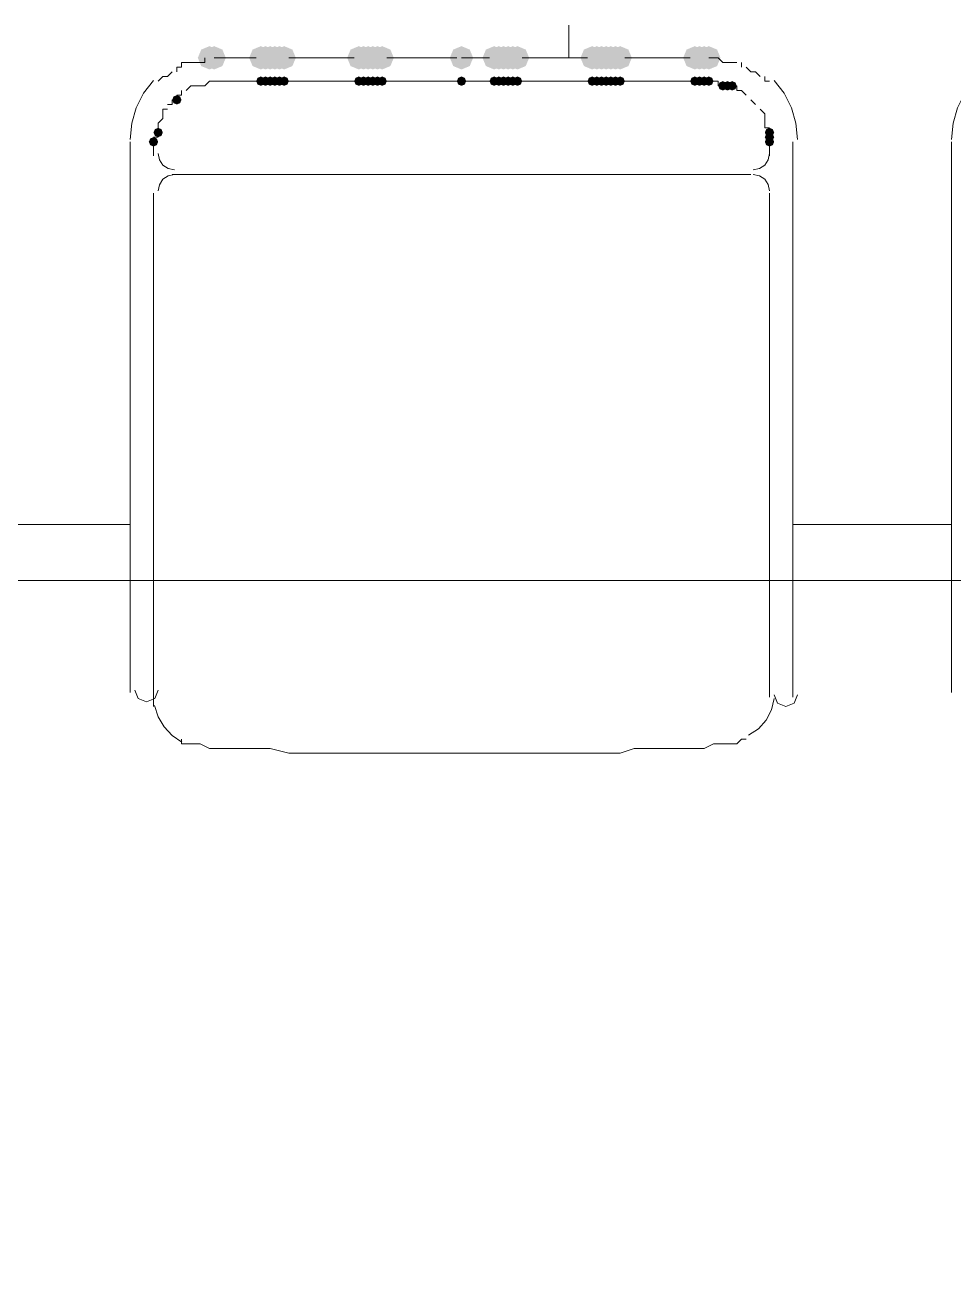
# Model space of a CAD drawing. Extents: x 185064 to 343242, y -369192 to -264966.
# Drawn here: x 232629 to 233257, y -302205 to -301354 of the extents above; entities that cross this region are included whole.
import ezdxf

# ---------------------------------------------------------------- set-up
doc = ezdxf.new("R2010")
doc.units = 0

# ---------------------------------------------------------------- blocks, each defined once
blk = doc.blocks.new('12222')
h = blk.add_hatch(color=3)
h.dxf.hatch_style = 2
h.paths.add_polyline_path([(235333.26, -306898.13), (235332.33, -306900.36), (235330.1, -306901.29), (235327.87, -306900.36), (235326.94, -306898.13), (235327.87, -306895.9), (235330.1, -306894.97), (235332.33, -306895.9)])
h = blk.add_hatch(color=3)
h.dxf.hatch_style = 2
h.paths.add_polyline_path([(235336.41, -306898.13), (235335.49, -306900.36), (235333.26, -306901.29), (235331.03, -306900.36), (235330.1, -306898.13), (235331.03, -306895.9), (235333.26, -306894.97), (235335.49, -306895.9)])
h = blk.add_hatch(color=3)
h.dxf.hatch_style = 2
h.paths.add_polyline_path([(235339.57, -306898.13), (235338.65, -306900.36), (235336.41, -306901.29), (235334.18, -306900.36), (235333.26, -306898.13), (235334.18, -306895.9), (235336.41, -306894.97), (235338.65, -306895.9)])
h = blk.add_hatch(color=3)
h.dxf.hatch_style = 2
h.paths.add_polyline_path([(235301.68, -306923.39), (235300.75, -306925.62), (235298.52, -306926.55), (235296.29, -306925.62), (235295.36, -306923.39), (235296.29, -306921.16), (235298.52, -306920.23), (235300.75, -306921.16)])
h = blk.add_hatch(color=3)
h.dxf.hatch_style = 2
h.paths.add_polyline_path([(235301.68, -306926.55), (235300.75, -306928.78), (235298.52, -306929.71), (235296.29, -306928.78), (235295.36, -306926.55), (235296.29, -306924.32), (235298.52, -306923.39), (235300.75, -306924.32)])
h = blk.add_hatch(color=3)
h.dxf.hatch_style = 2
h.paths.add_polyline_path([(235287.47, -306939.18), (235285.15, -306944.76), (235279.57, -306947.07), (235274, -306944.76), (235271.68, -306939.18), (235274, -306933.6), (235279.57, -306931.29), (235285.15, -306933.6)])
h = blk.add_hatch(color=3)
h.dxf.hatch_style = 2
h.paths.add_polyline_path([(235301.68, -306929.71), (235300.75, -306931.94), (235298.52, -306932.86), (235296.29, -306931.94), (235295.36, -306929.71), (235296.29, -306927.48), (235298.52, -306926.55), (235300.75, -306927.48)])
h = blk.add_hatch(color=3)
h.dxf.hatch_style = 2
h.paths.add_polyline_path([(235287.47, -306942.34), (235285.15, -306947.91), (235279.57, -306950.23), (235274, -306947.91), (235271.68, -306942.34), (235274, -306936.76), (235279.57, -306934.44), (235285.15, -306936.76)])
h = blk.add_hatch(color=3)
h.dxf.hatch_style = 2
h.paths.add_polyline_path([(235287.47, -306945.5), (235285.15, -306951.07), (235279.57, -306953.39), (235274, -306951.07), (235271.68, -306945.5), (235274, -306939.92), (235279.57, -306937.6), (235285.15, -306939.92)])
h = blk.add_hatch(color=3)
h.dxf.hatch_style = 2
h.paths.add_polyline_path([(235298.52, -306939.18), (235297.59, -306941.41), (235295.36, -306942.34), (235293.13, -306941.41), (235292.2, -306939.18), (235293.13, -306936.95), (235295.36, -306936.02), (235297.59, -306936.95)])
h = blk.add_hatch(color=3)
h.dxf.hatch_style = 2
h.paths.add_polyline_path([(235298.52, -306942.34), (235297.59, -306944.57), (235295.36, -306945.5), (235293.13, -306944.57), (235292.2, -306942.34), (235293.13, -306940.11), (235295.36, -306939.18), (235297.59, -306940.11)])
h = blk.add_hatch(color=3)
h.dxf.hatch_style = 2
h.paths.add_polyline_path([(235287.47, -306948.65), (235285.15, -306954.23), (235279.57, -306956.55), (235274, -306954.23), (235271.68, -306948.65), (235274, -306943.08), (235279.57, -306940.76), (235285.15, -306943.08)])
h = blk.add_hatch(color=3)
h.dxf.hatch_style = 2
h.paths.add_polyline_path([(235298.52, -306945.5), (235297.59, -306947.73), (235295.36, -306948.65), (235293.13, -306947.73), (235292.2, -306945.5), (235293.13, -306943.27), (235295.36, -306942.34), (235297.59, -306943.27)])
h = blk.add_hatch(color=3)
h.dxf.hatch_style = 2
h.paths.add_polyline_path([(235298.52, -306948.65), (235297.59, -306950.88), (235295.36, -306951.81), (235293.13, -306950.88), (235292.2, -306948.65), (235293.13, -306946.42), (235295.36, -306945.5), (235297.59, -306946.42)])
h = blk.add_hatch(color=3)
h.dxf.hatch_style = 2
h.paths.add_polyline_path([(235287.47, -306999.18), (235285.15, -307004.76), (235279.57, -307007.07), (235274, -307004.76), (235271.68, -306999.18), (235274, -306993.6), (235279.57, -306991.29), (235285.15, -306993.6)])
h = blk.add_hatch(color=3)
h.dxf.hatch_style = 2
h.paths.add_polyline_path([(235287.47, -307002.34), (235285.15, -307007.91), (235279.57, -307010.23), (235274, -307007.91), (235271.68, -307002.34), (235274, -306996.76), (235279.57, -306994.44), (235285.15, -306996.76)])
h = blk.add_hatch(color=3)
h.dxf.hatch_style = 2
h.paths.add_polyline_path([(235287.47, -307005.5), (235285.15, -307011.07), (235279.57, -307013.39), (235274, -307011.07), (235271.68, -307005.5), (235274, -306999.92), (235279.57, -306997.6), (235285.15, -306999.92)])
h = blk.add_hatch(color=3)
h.dxf.hatch_style = 2
h.paths.add_polyline_path([(235298.52, -306999.18), (235297.59, -307001.41), (235295.36, -307002.34), (235293.13, -307001.41), (235292.2, -306999.18), (235293.13, -306996.95), (235295.36, -306996.02), (235297.59, -306996.95)])
h = blk.add_hatch(color=3)
h.dxf.hatch_style = 2
h.paths.add_polyline_path([(235298.52, -307002.34), (235297.59, -307004.57), (235295.36, -307005.5), (235293.13, -307004.57), (235292.2, -307002.34), (235293.13, -307000.11), (235295.36, -306999.18), (235297.59, -307000.11)])
h = blk.add_hatch(color=3)
h.dxf.hatch_style = 2
h.paths.add_polyline_path([(235287.47, -307008.65), (235285.15, -307014.23), (235279.57, -307016.55), (235274, -307014.23), (235271.68, -307008.65), (235274, -307003.08), (235279.57, -307000.76), (235285.15, -307003.08)])
h = blk.add_hatch(color=3)
h.dxf.hatch_style = 2
h.paths.add_polyline_path([(235287.47, -307011.81), (235285.15, -307017.39), (235279.57, -307019.71), (235274, -307017.39), (235271.68, -307011.81), (235274, -307006.24), (235279.57, -307003.92), (235285.15, -307006.24)])
h = blk.add_hatch(color=3)
h.dxf.hatch_style = 2
h.paths.add_polyline_path([(235287.47, -307014.97), (235285.15, -307020.54), (235279.57, -307022.86), (235274, -307020.54), (235271.68, -307014.97), (235274, -307009.39), (235279.57, -307007.07), (235285.15, -307009.39)])
h = blk.add_hatch(color=3)
h.dxf.hatch_style = 2
h.paths.add_polyline_path([(235298.52, -307005.5), (235297.59, -307007.73), (235295.36, -307008.65), (235293.13, -307007.73), (235292.2, -307005.5), (235293.13, -307003.27), (235295.36, -307002.34), (235297.59, -307003.27)])
h = blk.add_hatch(color=3)
h.dxf.hatch_style = 2
h.paths.add_polyline_path([(235298.52, -307008.65), (235297.59, -307010.88), (235295.36, -307011.81), (235293.13, -307010.88), (235292.2, -307008.65), (235293.13, -307006.42), (235295.36, -307005.5), (235297.59, -307006.42)])
h = blk.add_hatch(color=3)
h.dxf.hatch_style = 2
h.paths.add_polyline_path([(235298.52, -307011.81), (235297.59, -307014.04), (235295.36, -307014.97), (235293.13, -307014.04), (235292.2, -307011.81), (235293.13, -307009.58), (235295.36, -307008.65), (235297.59, -307009.58)])
h = blk.add_hatch(color=3)
h.dxf.hatch_style = 2
h.paths.add_polyline_path([(235287.47, -307018.13), (235285.15, -307023.7), (235279.57, -307026.02), (235274, -307023.7), (235271.68, -307018.13), (235274, -307012.55), (235279.57, -307010.23), (235285.15, -307012.55)])
h = blk.add_hatch(color=3)
h.dxf.hatch_style = 2
h.paths.add_polyline_path([(235298.52, -307014.97), (235297.59, -307017.2), (235295.36, -307018.13), (235293.13, -307017.2), (235292.2, -307014.97), (235293.13, -307012.74), (235295.36, -307011.81), (235297.59, -307012.74)])
h = blk.add_hatch(color=3)
h.dxf.hatch_style = 2
h.paths.add_polyline_path([(235298.52, -307018.13), (235297.59, -307020.36), (235295.36, -307021.29), (235293.13, -307020.36), (235292.2, -307018.13), (235293.13, -307015.9), (235295.36, -307014.97), (235297.59, -307015.9)])
h = blk.add_hatch(color=3)
h.dxf.hatch_style = 2
h.paths.add_polyline_path([(235287.47, -307068.65), (235285.15, -307074.23), (235279.57, -307076.55), (235274, -307074.23), (235271.68, -307068.65), (235274, -307063.08), (235279.57, -307060.76), (235285.15, -307063.08)])
h = blk.add_hatch(color=3)
h.dxf.hatch_style = 2
h.paths.add_polyline_path([(235287.47, -307071.81), (235285.15, -307077.39), (235279.57, -307079.71), (235274, -307077.39), (235271.68, -307071.81), (235274, -307066.24), (235279.57, -307063.92), (235285.15, -307066.24)])
h = blk.add_hatch(color=3)
h.dxf.hatch_style = 2
h.paths.add_polyline_path([(235287.47, -307074.97), (235285.15, -307080.55), (235279.57, -307082.86), (235274, -307080.55), (235271.68, -307074.97), (235274, -307069.39), (235279.57, -307067.07), (235285.15, -307069.39)])
h = blk.add_hatch(color=3)
h.dxf.hatch_style = 2
h.paths.add_polyline_path([(235298.52, -307068.65), (235297.59, -307070.88), (235295.36, -307071.81), (235293.13, -307070.88), (235292.2, -307068.65), (235293.13, -307066.42), (235295.36, -307065.5), (235297.59, -307066.42)])
h = blk.add_hatch(color=3)
h.dxf.hatch_style = 2
h.paths.add_polyline_path([(235287.47, -307078.13), (235285.15, -307083.7), (235279.57, -307086.02), (235274, -307083.7), (235271.68, -307078.13), (235274, -307072.55), (235279.57, -307070.23), (235285.15, -307072.55)])
h = blk.add_hatch(color=3)
h.dxf.hatch_style = 2
h.paths.add_polyline_path([(235287.47, -307081.29), (235285.15, -307086.86), (235279.57, -307089.18), (235274, -307086.86), (235271.68, -307081.29), (235274, -307075.71), (235279.57, -307073.39), (235285.15, -307075.71)])
h = blk.add_hatch(color=3)
h.dxf.hatch_style = 2
h.paths.add_polyline_path([(235287.47, -307084.44), (235285.15, -307090.02), (235279.57, -307092.34), (235274, -307090.02), (235271.68, -307084.44), (235274, -307078.87), (235279.57, -307076.55), (235285.15, -307078.87)])
h = blk.add_hatch(color=3)
h.dxf.hatch_style = 2
h.paths.add_polyline_path([(235298.52, -307071.81), (235297.59, -307074.04), (235295.36, -307074.97), (235293.13, -307074.04), (235292.2, -307071.81), (235293.13, -307069.58), (235295.36, -307068.65), (235297.59, -307069.58)])
h = blk.add_hatch(color=3)
h.dxf.hatch_style = 2
h.paths.add_polyline_path([(235298.52, -307074.97), (235297.59, -307077.2), (235295.36, -307078.13), (235293.13, -307077.2), (235292.2, -307074.97), (235293.13, -307072.74), (235295.36, -307071.81), (235297.59, -307072.74)])
h = blk.add_hatch(color=3)
h.dxf.hatch_style = 2
h.paths.add_polyline_path([(235298.52, -307078.13), (235297.59, -307080.36), (235295.36, -307081.29), (235293.13, -307080.36), (235292.2, -307078.13), (235293.13, -307075.9), (235295.36, -307074.97), (235297.59, -307075.9)])
h = blk.add_hatch(color=3)
h.dxf.hatch_style = 2
h.paths.add_polyline_path([(235298.52, -307081.29), (235297.59, -307083.52), (235295.36, -307084.44), (235293.13, -307083.52), (235292.2, -307081.29), (235293.13, -307079.05), (235295.36, -307078.13), (235297.59, -307079.05)])
h = blk.add_hatch(color=3)
h.dxf.hatch_style = 2
h.paths.add_polyline_path([(235298.52, -307084.44), (235297.59, -307086.67), (235295.36, -307087.6), (235293.13, -307086.67), (235292.2, -307084.44), (235293.13, -307082.21), (235295.36, -307081.29), (235297.59, -307082.21)])
h = blk.add_hatch(color=3)
h.dxf.hatch_style = 2
h.paths.add_polyline_path([(235287.47, -307106.55), (235285.15, -307112.12), (235279.57, -307114.44), (235274, -307112.12), (235271.68, -307106.55), (235274, -307100.97), (235279.57, -307098.65), (235285.15, -307100.97)])
h = blk.add_hatch(color=3)
h.dxf.hatch_style = 2
h.paths.add_polyline_path([(235298.52, -307106.55), (235297.59, -307108.78), (235295.36, -307109.71), (235293.13, -307108.78), (235292.2, -307106.55), (235293.13, -307104.32), (235295.36, -307103.39), (235297.59, -307104.32)])
h = blk.add_hatch(color=3)
h.dxf.hatch_style = 2
h.paths.add_polyline_path([(235287.47, -307160.23), (235285.15, -307165.81), (235279.57, -307168.13), (235274, -307165.81), (235271.68, -307160.23), (235274, -307154.66), (235279.57, -307152.34), (235285.15, -307154.66)])
h = blk.add_hatch(color=3)
h.dxf.hatch_style = 2
h.paths.add_polyline_path([(235287.47, -307163.39), (235285.15, -307168.97), (235279.57, -307171.29), (235274, -307168.97), (235271.68, -307163.39), (235274, -307157.81), (235279.57, -307155.5), (235285.15, -307157.81)])
h = blk.add_hatch(color=3)
h.dxf.hatch_style = 2
h.paths.add_polyline_path([(235287.47, -307166.55), (235285.15, -307172.12), (235279.57, -307174.44), (235274, -307172.12), (235271.68, -307166.55), (235274, -307160.97), (235279.57, -307158.65), (235285.15, -307160.97)])
h = blk.add_hatch(color=3)
h.dxf.hatch_style = 2
h.paths.add_polyline_path([(235287.47, -307169.71), (235285.15, -307175.28), (235279.57, -307177.6), (235274, -307175.28), (235271.68, -307169.71), (235274, -307164.13), (235279.57, -307161.81), (235285.15, -307164.13)])
h = blk.add_hatch(color=3)
h.dxf.hatch_style = 2
h.paths.add_polyline_path([(235298.52, -307160.23), (235297.59, -307162.46), (235295.36, -307163.39), (235293.13, -307162.46), (235292.2, -307160.23), (235293.13, -307158), (235295.36, -307157.07), (235297.59, -307158)])
h = blk.add_hatch(color=3)
h.dxf.hatch_style = 2
h.paths.add_polyline_path([(235298.52, -307163.39), (235297.59, -307165.62), (235295.36, -307166.55), (235293.13, -307165.62), (235292.2, -307163.39), (235293.13, -307161.16), (235295.36, -307160.23), (235297.59, -307161.16)])
h = blk.add_hatch(color=3)
h.dxf.hatch_style = 2
h.paths.add_polyline_path([(235287.47, -307172.86), (235285.15, -307178.44), (235279.57, -307180.76), (235274, -307178.44), (235271.68, -307172.86), (235274, -307167.29), (235279.57, -307164.97), (235285.15, -307167.29)])
h = blk.add_hatch(color=3)
h.dxf.hatch_style = 2
h.paths.add_polyline_path([(235287.47, -307176.02), (235285.15, -307181.6), (235279.57, -307183.92), (235274, -307181.6), (235271.68, -307176.02), (235274, -307170.45), (235279.57, -307168.13), (235285.15, -307170.45)])
h = blk.add_hatch(color=3)
h.dxf.hatch_style = 2
h.paths.add_polyline_path([(235298.52, -307166.55), (235297.59, -307168.78), (235295.36, -307169.71), (235293.13, -307168.78), (235292.2, -307166.55), (235293.13, -307164.32), (235295.36, -307163.39), (235297.59, -307164.32)])
h = blk.add_hatch(color=3)
h.dxf.hatch_style = 2
h.paths.add_polyline_path([(235298.52, -307169.71), (235297.59, -307171.94), (235295.36, -307172.86), (235293.13, -307171.94), (235292.2, -307169.71), (235293.13, -307167.48), (235295.36, -307166.55), (235297.59, -307167.48)])
h = blk.add_hatch(color=3)
h.dxf.hatch_style = 2
h.paths.add_polyline_path([(235298.52, -307172.86), (235297.59, -307175.09), (235295.36, -307176.02), (235293.13, -307175.09), (235292.2, -307172.86), (235293.13, -307170.63), (235295.36, -307169.71), (235297.59, -307170.63)])
h = blk.add_hatch(color=3)
h.dxf.hatch_style = 2
h.paths.add_polyline_path([(235298.52, -307176.02), (235297.59, -307178.25), (235295.36, -307179.18), (235293.13, -307178.25), (235292.2, -307176.02), (235293.13, -307173.79), (235295.36, -307172.86), (235297.59, -307173.79)])
h = blk.add_hatch(color=3)
h.dxf.hatch_style = 2
h.paths.add_polyline_path([(235287.47, -307226.55), (235285.15, -307232.12), (235279.57, -307234.44), (235274, -307232.12), (235271.68, -307226.55), (235274, -307220.97), (235279.57, -307218.65), (235285.15, -307220.97)])
h = blk.add_hatch(color=3)
h.dxf.hatch_style = 2
h.paths.add_polyline_path([(235287.47, -307229.71), (235285.15, -307235.28), (235279.57, -307237.6), (235274, -307235.28), (235271.68, -307229.71), (235274, -307224.13), (235279.57, -307221.81), (235285.15, -307224.13)])
h = blk.add_hatch(color=3)
h.dxf.hatch_style = 2
h.paths.add_polyline_path([(235287.47, -307232.86), (235285.15, -307238.44), (235279.57, -307240.76), (235274, -307238.44), (235271.68, -307232.86), (235274, -307227.29), (235279.57, -307224.97), (235285.15, -307227.29)])
h = blk.add_hatch(color=3)
h.dxf.hatch_style = 2
h.paths.add_polyline_path([(235287.47, -307236.02), (235285.15, -307241.6), (235279.57, -307243.92), (235274, -307241.6), (235271.68, -307236.02), (235274, -307230.45), (235279.57, -307228.13), (235285.15, -307230.45)])
h = blk.add_hatch(color=3)
h.dxf.hatch_style = 2
h.paths.add_polyline_path([(235298.52, -307226.55), (235297.59, -307228.78), (235295.36, -307229.71), (235293.13, -307228.78), (235292.2, -307226.55), (235293.13, -307224.32), (235295.36, -307223.39), (235297.59, -307224.32)])
h = blk.add_hatch(color=3)
h.dxf.hatch_style = 2
h.paths.add_polyline_path([(235298.52, -307229.71), (235297.59, -307231.94), (235295.36, -307232.86), (235293.13, -307231.94), (235292.2, -307229.71), (235293.13, -307227.48), (235295.36, -307226.55), (235297.59, -307227.48)])
h = blk.add_hatch(color=3)
h.dxf.hatch_style = 2
h.paths.add_polyline_path([(235298.52, -307232.86), (235297.59, -307235.09), (235295.36, -307236.02), (235293.13, -307235.09), (235292.2, -307232.86), (235293.13, -307230.63), (235295.36, -307229.71), (235297.59, -307230.63)])
h = blk.add_hatch(color=3)
h.dxf.hatch_style = 2
h.paths.add_polyline_path([(235287.47, -307239.18), (235285.15, -307244.76), (235279.57, -307247.07), (235274, -307244.76), (235271.68, -307239.18), (235274, -307233.6), (235279.57, -307231.29), (235285.15, -307233.6)])
h = blk.add_hatch(color=3)
h.dxf.hatch_style = 2
h.paths.add_polyline_path([(235287.47, -307242.34), (235285.15, -307247.91), (235279.57, -307250.23), (235274, -307247.91), (235271.68, -307242.34), (235274, -307236.76), (235279.57, -307234.44), (235285.15, -307236.76)])
h = blk.add_hatch(color=3)
h.dxf.hatch_style = 2
h.paths.add_polyline_path([(235298.52, -307236.02), (235297.59, -307238.25), (235295.36, -307239.18), (235293.13, -307238.25), (235292.2, -307236.02), (235293.13, -307233.79), (235295.36, -307232.86), (235297.59, -307233.79)])
h = blk.add_hatch(color=3)
h.dxf.hatch_style = 2
h.paths.add_polyline_path([(235298.52, -307239.18), (235297.59, -307241.41), (235295.36, -307242.34), (235293.13, -307241.41), (235292.2, -307239.18), (235293.13, -307236.95), (235295.36, -307236.02), (235297.59, -307236.95)])
h = blk.add_hatch(color=3)
h.dxf.hatch_style = 2
h.paths.add_polyline_path([(235298.52, -307242.34), (235297.59, -307244.57), (235295.36, -307245.5), (235293.13, -307244.57), (235292.2, -307242.34), (235293.13, -307240.11), (235295.36, -307239.18), (235297.59, -307240.11)])
h = blk.add_hatch(color=3)
h.dxf.hatch_style = 2
h.paths.add_polyline_path([(235287.47, -307273.92), (235285.15, -307279.49), (235279.57, -307281.81), (235274, -307279.49), (235271.68, -307273.92), (235274, -307268.34), (235279.57, -307266.02), (235285.15, -307268.34)])
h = blk.add_hatch(color=3)
h.dxf.hatch_style = 2
h.paths.add_polyline_path([(235287.47, -307277.07), (235285.15, -307282.65), (235279.57, -307284.97), (235274, -307282.65), (235271.68, -307277.07), (235274, -307271.5), (235279.57, -307269.18), (235285.15, -307271.5)])
h = blk.add_hatch(color=3)
h.dxf.hatch_style = 2
h.paths.add_polyline_path([(235311.15, -307299.18), (235310.22, -307301.41), (235307.99, -307302.34), (235305.76, -307301.41), (235304.84, -307299.18), (235305.76, -307296.95), (235307.99, -307296.02), (235310.22, -307296.95)])
h = blk.add_hatch(color=3)
h.dxf.hatch_style = 2
h.paths.add_polyline_path([(235333.26, -307311.81), (235332.33, -307314.04), (235330.1, -307314.97), (235327.87, -307314.04), (235326.94, -307311.81), (235327.87, -307309.58), (235330.1, -307308.65), (235332.33, -307309.58)])
h = blk.add_hatch(color=3)
h.dxf.hatch_style = 2
h.paths.add_polyline_path([(235339.57, -307314.97), (235338.65, -307317.2), (235336.41, -307318.13), (235334.18, -307317.2), (235333.26, -307314.97), (235334.18, -307312.74), (235336.41, -307311.81), (235338.65, -307312.74)])
at = {"color": 3, "lineweight": 0}
blk.add_lwpolyline([(235633.26, -305792.86), (236539.57, -305792.86), (236539.57, -309010.76), (235633.26, -309010.76)], close=True, dxfattribs=at)
for points in [[(235294.82, -306759.11), (235303.55, -306765.89), (235313.32, -306770.86), (235323.84, -306773.93), (235334.84, -306774.97)], [(235336.41, -306774.97), (235709.05, -306774.97)], [(235595.36, -306882.34), (235595.36, -306774.97)], [(235334.84, -306879.18), (235323.83, -306880.23), (235313.31, -306883.29), (235303.55, -306888.26), (235294.82, -306895.04)], [(235710.63, -306894.97), (235716.21, -306892.66), (235718.52, -306887.07), (235716.21, -306881.49), (235710.63, -306879.18)], [(235336.41, -306882.34), (235712.2, -306882.34)], [(235737.83, -306912.32), (235733.55, -306905.62), (235727.77, -306900.35), (235720.82, -306896.75), (235713.04, -306895.07)], [(235285.89, -306913.92), (235289.05, -306910.76), (235289.05, -306907.6), (235292.2, -306904.44)], [(235292.2, -306901.29), (235295.36, -306901.29), (235295.36, -306898.13)], [(235314.31, -306904.44), (235317.47, -306901.29), (235320.63, -306901.29), (235323.78, -306901.29), (235326.94, -306901.29), (235326.94, -306898.13)], [(235336.41, -306898.13), (235345.89, -306898.13)], [(235355.36, -306909.18), (235354.49, -306904.88), (235352.13, -306901.36), (235348.61, -306899), (235344.31, -306898.13)], [(235369.57, -306898.13), (235365.27, -306899), (235361.76, -306901.36), (235359.39, -306904.88), (235358.52, -306909.18)], [(235371.15, -306898.13), (235712.2, -306898.13)], [(235298.52, -306920.23), (235301.68, -306920.23), (235301.68, -306917.07), (235304.84, -306913.92)], [(235307.99, -306910.76), (235311.15, -306907.6)], [(235358.52, -306910.76), (235358.52, -307106.55)], [(235740.63, -306913.92), (235740.63, -306917.07), (235743.78, -306920.23), (235743.78, -306923.39), (235743.78, -306929.71), (235743.78, -306936.02), (235746.94, -306942.34), (235746.94, -306948.65), (235746.94, -306958.13), (235746.94, -306967.6), (235746.94, -306977.07), (235746.94, -306989.71), (235750.1, -306999.18), (235750.1, -307011.81), (235750.1, -307024.44), (235750.1, -307037.07), (235750.1, -307049.71), (235750.1, -307065.5), (235750.1, -307078.13), (235750.1, -307093.92), (235750.1, -307106.55), (235750.1, -307119.18), (235750.1, -307134.97), (235750.1, -307147.6), (235750.1, -307163.39), (235750.1, -307176.02), (235750.1, -307188.65), (235750.1, -307201.29), (235750.1, -307213.92), (235750.1, -307223.39), (235746.94, -307236.02), (235746.94, -307245.5), (235746.94, -307254.97), (235746.94, -307264.44), (235746.94, -307270.76), (235746.94, -307277.07), (235743.78, -307283.39), (235743.78, -307286.55), (235743.78, -307292.86), (235743.78, -307296.02), (235740.63, -307296.02)], [(235279.57, -306939.18), (235279.57, -306936.02), (235279.57, -306932.86), (235282.73, -306929.71), (235282.73, -306926.55), (235282.73, -306923.39), (235282.73, -306920.23)], [(235282.73, -306917.07), (235285.89, -306917.07)], [(235295.36, -306939.18), (235295.36, -306936.02), (235295.36, -306932.86), (235298.52, -306932.86)], [(235279.57, -306951.81), (235279.57, -306954.97), (235279.57, -306958.13), (235279.57, -306961.29), (235279.57, -306964.44), (235279.57, -306967.6), (235279.57, -306970.76), (235279.57, -306973.92), (235279.57, -306977.07), (235279.57, -306980.23), (235279.57, -306983.39), (235279.57, -306986.55), (235279.57, -306989.71), (235279.57, -306992.86), (235279.57, -306996.02)], [(235295.36, -306951.81), (235295.36, -306954.97), (235295.36, -306958.13), (235295.36, -306961.29), (235295.36, -306964.44), (235295.36, -306967.6), (235295.36, -306970.76), (235295.36, -306973.92), (235295.36, -306977.07), (235295.36, -306980.23), (235295.36, -306983.39), (235295.36, -306986.55), (235295.36, -306989.71), (235295.36, -306992.86), (235295.36, -306996.02)], [(235279.57, -307021.29), (235279.57, -307024.44), (235279.57, -307027.6), (235279.57, -307030.76), (235279.57, -307033.92), (235279.57, -307037.07), (235279.57, -307040.23), (235279.57, -307043.39), (235279.57, -307046.55), (235279.57, -307049.71), (235279.57, -307052.86), (235279.57, -307056.02), (235279.57, -307059.18), (235279.57, -307062.34), (235279.57, -307065.5)], [(235295.36, -307021.29), (235295.36, -307024.44), (235295.36, -307027.6), (235295.36, -307030.76), (235295.36, -307033.92), (235295.36, -307037.07), (235295.36, -307040.23), (235295.36, -307043.39), (235295.36, -307046.55), (235295.36, -307049.71), (235295.36, -307052.86), (235295.36, -307056.02), (235295.36, -307059.18), (235295.36, -307062.34), (235295.36, -307065.5)], [(235279.57, -307033.92), (235257.47, -307033.92)], [(235279.57, -307087.6), (235279.57, -307090.76), (235279.57, -307093.92), (235279.57, -307097.07), (235279.57, -307100.23), (235279.57, -307103.39), (235279.57, -307106.55)], [(235295.36, -307087.6), (235295.36, -307090.76), (235295.36, -307093.92), (235295.36, -307097.07), (235295.36, -307100.23), (235295.36, -307103.39), (235295.36, -307106.55)], [(235279.57, -307157.07), (235279.57, -307153.92), (235279.57, -307150.76), (235279.57, -307147.6), (235279.57, -307144.44), (235279.57, -307141.29), (235279.57, -307138.13), (235279.57, -307134.97), (235279.57, -307131.81), (235279.57, -307128.65), (235279.57, -307125.5), (235279.57, -307122.34), (235279.57, -307119.18), (235279.57, -307116.02), (235279.57, -307112.86), (235279.57, -307109.71)], [(235295.36, -307157.07), (235295.36, -307153.92), (235295.36, -307150.76), (235295.36, -307147.6), (235295.36, -307144.44), (235295.36, -307141.29), (235295.36, -307138.13), (235295.36, -307134.97), (235295.36, -307131.81), (235295.36, -307128.65), (235295.36, -307125.5), (235295.36, -307122.34), (235295.36, -307119.18), (235295.36, -307116.02), (235295.36, -307112.86), (235295.36, -307109.71)], [(235358.52, -307302.34), (235358.52, -307106.55)], [(235279.57, -307223.39), (235279.57, -307220.23), (235279.57, -307217.07), (235279.57, -307213.92), (235279.57, -307210.76), (235279.57, -307207.6), (235279.57, -307204.44), (235279.57, -307201.29), (235279.57, -307198.13), (235279.57, -307194.97), (235279.57, -307191.81), (235279.57, -307188.65), (235279.57, -307185.5), (235279.57, -307182.34), (235279.57, -307179.18)], [(235295.36, -307223.39), (235295.36, -307220.23), (235295.36, -307217.07), (235295.36, -307213.92), (235295.36, -307210.76), (235295.36, -307207.6), (235295.36, -307204.44), (235295.36, -307201.29), (235295.36, -307198.13), (235295.36, -307194.97), (235295.36, -307191.81), (235295.36, -307188.65), (235295.36, -307185.5), (235295.36, -307182.34), (235295.36, -307179.18)], [(235279.57, -307273.92), (235279.57, -307270.76), (235279.57, -307267.6), (235279.57, -307264.44), (235279.57, -307261.29), (235279.57, -307258.13), (235279.57, -307254.97), (235279.57, -307251.81), (235279.57, -307248.65), (235279.57, -307245.5)], [(235295.36, -307273.92), (235295.36, -307270.76), (235295.36, -307267.6), (235295.36, -307264.44), (235295.36, -307261.29), (235295.36, -307258.13), (235295.36, -307254.97), (235295.36, -307251.81), (235295.36, -307248.65), (235295.36, -307245.5)], [(235289.05, -307299.18), (235285.89, -307299.18), (235285.89, -307296.02), (235282.73, -307296.02), (235282.73, -307292.86), (235282.73, -307289.71), (235282.73, -307286.55), (235282.73, -307283.39), (235282.73, -307280.23), (235279.57, -307280.23)], [(235301.68, -307292.86), (235298.52, -307289.71), (235298.52, -307286.55), (235298.52, -307283.39), (235298.52, -307280.23), (235295.36, -307277.07), (235295.36, -307273.92)], [(235304.84, -307299.18), (235304.84, -307296.02), (235301.68, -307296.02)], [(235717.75, -307314.26), (235725.43, -307311.81), (235732.3, -307307.79), (235738.13, -307302.37), (235742.68, -307295.72)], [(235295.36, -307311.81), (235292.2, -307308.65), (235292.2, -307305.5), (235289.05, -307302.34)], [(235311.15, -307305.5), (235311.15, -307302.34), (235307.99, -307302.34)], [(235326.94, -307311.81), (235323.78, -307311.81), (235320.63, -307308.65), (235317.47, -307308.65), (235314.31, -307308.65), (235314.31, -307305.5)], [(235344.31, -307311.81), (235348.61, -307310.94), (235352.13, -307308.57), (235354.49, -307305.06), (235355.36, -307300.76)], [(235358.52, -307300.76), (235359.37, -307305.01), (235361.79, -307308.61), (235365.41, -307311), (235369.67, -307311.81)], [(235294.82, -307314.9), (235303.55, -307321.68), (235313.32, -307326.65), (235323.84, -307329.71), (235334.84, -307330.76)], [(235333.26, -307314.97), (235333.26, -307311.81)], [(235336.41, -307314.97), (235345.89, -307314.97)], [(235336.41, -307314.97), (235345.89, -307314.97)], [(235371.15, -307314.97), (235718.52, -307314.97)], [(235707.47, -307327.6), (235713.05, -307325.29), (235715.36, -307319.71), (235713.05, -307314.12), (235707.47, -307311.81)], [(235336.41, -307330.76), (235709.05, -307330.76)], [(235595.36, -307438.13), (235595.36, -307330.76)]]:
    blk.add_lwpolyline(points, dxfattribs=at)

msp = doc.modelspace()

# ---------------------------------------------------------------- block references
at = {"rotation": 270}
msp.add_blockref('12222', (540030.73, -66096.62), dxfattribs=at)

doc.saveas('drawing.dxf')
